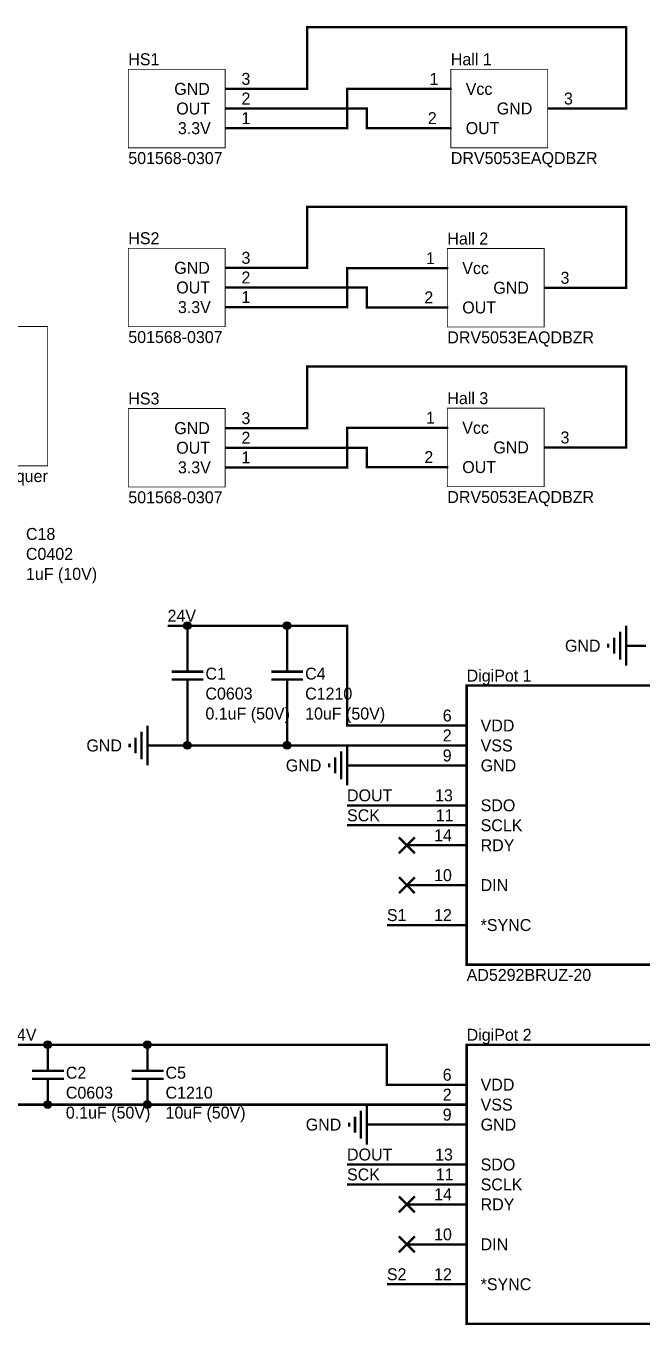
# Model space of a CAD drawing. Header units: millimetres. Extents: x 0 to 32, y 0 to 20.
# Drawn here: x 15.39 to 18.48, y 8.4 to 14.91 of the extents above; entities that cross this region are included whole.
import ezdxf

# ---------------------------------------------------------------- set-up
doc = ezdxf.new("R2010")
doc.units = ezdxf.units.MM
doc.header["$MEASUREMENT"] = 0
doc.layers.add('Sheet', color=255, linetype='Continuous')

msp = doc.modelspace()

# ---------------------------------------------------------------- linework, layer by layer
at = {"layer": 'Sheet'}
for points, const_width in [([(16.6906, 14.5906), (16.8, 14.5906), (16.8, 14.9), (18.4, 14.9), (18.4, 14.4921), (18.3079, 14.4921)], 0.0118), ([(15.9032, 14.689), (16.3889, 14.689), (16.3889, 14.2953), (15.9032, 14.2953), (15.9032, 14.689)], 0.0039), ([(17.5205, 14.689), (18.0062, 14.689), (18.0062, 14.2953), (17.5205, 14.2953), (17.5205, 14.689)], 0.0039), ([(16.3906, 14.5906), (16.6906, 14.5906)], 0.0118), ([(16.6906, 14.3937), (17, 14.3937), (17, 14.5906), (17.2252, 14.5906)], 0.0118), ([(17.5252, 14.5906), (17.2252, 14.5906)], 0.0118), ([(16.3906, 14.4921), (16.6906, 14.4921)], 0.0118), ([(16.6906, 14.4921), (17.1, 14.4921), (17.1, 14.3937), (17.2252, 14.3937)], 0.0118), ([(18.0079, 14.4921), (18.3079, 14.4921)], 0.0118), ([(16.3906, 14.3937), (16.6906, 14.3937)], 0.0118), ([(17.5252, 14.3937), (17.2252, 14.3937)], 0.0118), ([(16.6906, 13.6937), (16.8, 13.6937), (16.8, 14), (18.4, 14), (18.4, 13.5937), (18.2906, 13.5937)], 0.0118), ([(15.9032, 13.7921), (16.3889, 13.7921), (16.3889, 13.3985), (15.9032, 13.3985), (15.9032, 13.7921)], 0.0039), ([(17.5032, 13.7906), (17.9888, 13.7906), (17.9888, 13.3969), (17.5032, 13.3969), (17.5032, 13.7906)], 0.0039), ([(16.3906, 13.6937), (16.6906, 13.6937)], 0.0118), ([(16.6906, 13.4969), (17, 13.4969), (17, 13.6921), (17.2079, 13.6921)], 0.0118), ([(17.5079, 13.6921), (17.2079, 13.6921)], 0.0118), ([(16.3906, 13.5953), (16.6906, 13.5953)], 0.0118), ([(16.6906, 13.5953), (17.1, 13.5953), (17.1, 13.4953), (17.2079, 13.4953)], 0.0118), ([(17.9906, 13.5937), (18.2906, 13.5937)], 0.0118), ([(16.3906, 13.4969), (16.6906, 13.4969)], 0.0118), ([(17.5079, 13.4953), (17.2079, 13.4953)], 0.0118), ([(15.0001, 13.4), (15.4984, 13.4), (15.4984, 12.7017), (15.0001, 12.7017), (15.0001, 13.4)], 0.0039), ([(16.6906, 12.8906), (16.8, 12.8906), (16.8, 13.2), (18.4, 13.2), (18.4, 12.7937), (18.2906, 12.7937)], 0.0118), ([(15.9032, 12.989), (16.3889, 12.989), (16.3889, 12.5954), (15.9032, 12.5954), (15.9032, 12.989)], 0.0039), ([(17.5032, 12.9906), (17.9888, 12.9906), (17.9888, 12.5969), (17.5032, 12.5969), (17.5032, 12.9906)], 0.0039), ([(16.3906, 12.8906), (16.6906, 12.8906)], 0.0118), ([(16.6906, 12.6937), (17, 12.6937), (17, 12.8921), (17.2079, 12.8921)], 0.0118), ([(17.5079, 12.8921), (17.2079, 12.8921)], 0.0118), ([(16.3906, 12.7921), (16.6906, 12.7921)], 0.0118), ([(16.6906, 12.7921), (17.1, 12.7921), (17.1, 12.6953), (17.2079, 12.6953)], 0.0118), ([(17.9906, 12.7937), (18.2906, 12.7937)], 0.0118), ([(16.3906, 12.6937), (16.6906, 12.6937)], 0.0118), ([(17.5079, 12.6953), (17.2079, 12.6953)], 0.0118), ([(17.3, 11.4), (17, 11.4), (17, 11.9), (16.7, 11.9), (16.2, 11.9), (16.1, 11.9)], 0.0118), ([(16.2, 11.8), (16.2, 11.9)], 0.0118), ([(16.7, 11.8), (16.7, 11.9)], 0.0118), ([(18.37, 11.87), (18.37, 11.73)], 0.0118), ([(18.4, 11.9), (18.4, 11.7)], 0.0118), ([(16.2, 11.7), (16.2, 11.8)], 0.0118), ([(16.7, 11.7), (16.7, 11.8)], 0.0118), ([(18.31, 11.81), (18.31, 11.79)], 0.0118), ([(18.34, 11.84), (18.34, 11.76)], 0.0118), ([(18.5, 11.8), (18.4, 11.8)], 0.0118), ([(16.12, 11.67), (16.28, 11.67)], 0.0118), ([(16.2, 11.7), (16.2, 11.67)], 0.0118), ([(16.62, 11.67), (16.78, 11.67)], 0.0118), ([(16.7, 11.7), (16.7, 11.67)], 0.0118), ([(16.28, 11.63), (16.12, 11.63)], 0.0118), ([(16.2, 11.6), (16.2, 11.63)], 0.0118), ([(16.2, 11.6), (16.2, 11.5)], 0.0118), ([(16.78, 11.63), (16.62, 11.63)], 0.0118), ([(16.7, 11.6), (16.7, 11.63)], 0.0118), ([(16.7, 11.6), (16.7, 11.5)], 0.0118), ([(17.6, 11.6), (19.7983, 11.6), (19.7983, 10.2017), (17.6, 10.2017), (17.6, 11.6)], 0.0118), ([(16.2, 11.5), (16.2, 11.3)], 0.0118), ([(16.7, 11.5), (16.7, 11.3)], 0.0118), ([(16, 11.4), (16, 11.2)], 0.0118), ([(17.6, 11.4), (17.3, 11.4)], 0.0118), ([(15.94, 11.34), (15.94, 11.26)], 0.0118), ([(15.97, 11.37), (15.97, 11.23)], 0.0118), ([(15.91, 11.31), (15.91, 11.29)], 0.0118), ([(16.1, 11.3), (16, 11.3)], 0.0118), ([(17.3, 11.3), (16.7, 11.3), (16.2, 11.3), (16.1, 11.3)], 0.0118), ([(16.97, 11.27), (16.97, 11.13)], 0.0118), ([(17, 11.3), (17, 11.1)], 0.0118), ([(17.6, 11.3), (17.3, 11.3)], 0.0118), ([(16.91, 11.21), (16.91, 11.19)], 0.0118), ([(16.94, 11.24), (16.94, 11.16)], 0.0118), ([(17.1, 11.2), (17, 11.2)], 0.0118), ([(17.1, 11.2), (17.3, 11.2)], 0.0118), ([(17.6, 11.2), (17.3, 11.2)], 0.0118), ([(17, 11), (17.3, 11)], 0.0118), ([(17.6, 11), (17.3, 11)], 0.0118), ([(17, 10.9), (17.3, 10.9)], 0.0118), ([(17.6, 10.9), (17.3, 10.9)], 0.0118), ([(17.26, 10.76), (17.34, 10.84)], 0.0118), ([(17.26, 10.84), (17.34, 10.76)], 0.0118), ([(17.6, 10.8), (17.3, 10.8)], 0.0118), ([(17.26, 10.56), (17.34, 10.64)], 0.0118), ([(17.26, 10.64), (17.34, 10.56)], 0.0118), ([(17.6, 10.6), (17.3, 10.6)], 0.0118), ([(17.2, 10.4), (17.3, 10.4)], 0.0118), ([(17.6, 10.4), (17.3, 10.4)], 0.0118), ([(17.3, 9.6), (17.2, 9.6), (17.2, 9.8), (16, 9.8), (15.5, 9.8), (15.3, 9.8)], 0.0118), ([(15.5, 9.7), (15.5, 9.8)], 0.0118), ([(16, 9.7), (16, 9.8)], 0.0118), ([(17.6, 9.8), (19.7983, 9.8), (19.7983, 8.4016), (17.6, 8.4016), (17.6, 9.8)], 0.0118), ([(15.5, 9.7), (15.5, 9.67)], 0.0118), ([(16, 9.7), (16, 9.67)], 0.0118), ([(15.42, 9.67), (15.58, 9.67)], 0.0118), ([(15.58, 9.63), (15.42, 9.63)], 0.0118), ([(15.5, 9.6), (15.5, 9.63)], 0.0118), ([(15.92, 9.67), (16.08, 9.67)], 0.0118), ([(16.08, 9.63), (15.92, 9.63)], 0.0118), ([(16, 9.6), (16, 9.63)], 0.0118), ([(15.5, 9.6), (15.5, 9.5)], 0.0118), ([(16, 9.6), (16, 9.5)], 0.0118), ([(17.6, 9.6), (17.3, 9.6)], 0.0118), ([(17.3, 9.5), (16, 9.5), (15.5, 9.5), (15.3, 9.5)], 0.0118), ([(17.1, 9.5), (17.1, 9.3)], 0.0118), ([(17.6, 9.5), (17.3, 9.5)], 0.0118), ([(17.04, 9.44), (17.04, 9.36)], 0.0118), ([(17.07, 9.47), (17.07, 9.33)], 0.0118), ([(17.01, 9.41), (17.01, 9.39)], 0.0118), ([(17.2, 9.4), (17.1, 9.4)], 0.0118), ([(17.3, 9.4), (17.2, 9.4)], 0.0118), ([(17.6, 9.4), (17.3, 9.4)], 0.0118), ([(17, 9.2), (17.3, 9.2)], 0.0118), ([(17.6, 9.2), (17.3, 9.2)], 0.0118), ([(17, 9.1), (17.3, 9.1)], 0.0118), ([(17.6, 9.1), (17.3, 9.1)], 0.0118), ([(17.26, 8.96), (17.34, 9.04)], 0.0118), ([(17.26, 9.04), (17.34, 8.96)], 0.0118), ([(17.6, 9), (17.3, 9)], 0.0118), ([(17.26, 8.76), (17.34, 8.84)], 0.0118), ([(17.26, 8.84), (17.34, 8.76)], 0.0118), ([(17.6, 8.8), (17.3, 8.8)], 0.0118), ([(17.2, 8.6), (17.3, 8.6)], 0.0118), ([(17.6, 8.6), (17.3, 8.6)], 0.0118)]:
    msp.add_lwpolyline(points, dxfattribs=dict(at, const_width=const_width))
at = {"layer": 'Sheet', "const_width": 0.02}
for points in [[(16.19, 11.9, 1), (16.21, 11.9, 1)], [(16.69, 11.9, 1), (16.71, 11.9, 1)], [(16.19, 11.3, 1), (16.21, 11.3, 1)], [(16.69, 11.3, 1), (16.71, 11.3, 1)], [(15.49, 9.8, 1), (15.51, 9.8, 1)], [(15.99, 9.8, 1), (16.01, 9.8, 1)], [(15.49, 9.5, 1), (15.51, 9.5, 1)], [(15.99, 9.5, 1), (16.01, 9.5, 1)]]:
    msp.add_lwpolyline(points, format="xyb", close=True, dxfattribs=at)
at = {"layer": 'Sheet'}
for centre, major_axis, ratio in [((16.1992, 11.9008), (0.0192, 0), 0.999979), ((16.1992, 11.9008), (0.0192, 0), 0.999979), ((16.1992, 11.9008), (0.0192, 0), 0.999979), ((16.1992, 11.9008), (0.0192, 0), 0.999979), ((16.6991, 11.9008), (0.0192, 0), 0.999979), ((16.6991, 11.9008), (0.0192, 0), 0.999979), ((16.6991, 11.9008), (0.0192, 0), 0.999979), ((16.6991, 11.9008), (0.0192, 0), 0.999979), ((16.1992, 11.3009), (0.0192, 0), 0.99725), ((16.1992, 11.3009), (0.0192, 0), 0.99725), ((16.1992, 11.3009), (0.0192, 0), 0.99725), ((16.1992, 11.3009), (0.0192, 0), 0.99725), ((16.6991, 11.3009), (0.0192, 0), 0.99725), ((16.6991, 11.3009), (0.0192, 0), 0.99725), ((16.6991, 11.3009), (0.0192, 0), 0.99725), ((16.6991, 11.3009), (0.0192, 0), 0.99725), ((15.4991, 9.8008), (0, 0.0192), 0.997333), ((15.4991, 9.8008), (0, 0.0192), 0.997333), ((15.4991, 9.8008), (0, 0.0192), 0.997333), ((15.4991, 9.8008), (0, 0.0192), 0.997333), ((15.4991, 9.8008), (0, 0.0192), 0.997333), ((15.9992, 9.8008), (0.0192, 0), 0.999958), ((15.9992, 9.8008), (0.0192, 0), 0.999958), ((15.9992, 9.8008), (0.0192, 0), 0.999958), ((15.9992, 9.8008), (0.0192, 0), 0.999958), ((15.9992, 9.8008), (0.0192, 0), 0.999958), ((15.4991, 9.5008), (0.0191, 0), 0.999958), ((15.4991, 9.5008), (0.0191, 0), 0.999958), ((15.4991, 9.5008), (0.0191, 0), 0.999958), ((15.4991, 9.5008), (0.0191, 0), 0.999958), ((15.4991, 9.5008), (0.0191, 0), 0.999958), ((15.9992, 9.5008), (0.0192, 0), 0.99725), ((15.9992, 9.5008), (0.0192, 0), 0.99725), ((15.9992, 9.5008), (0.0192, 0), 0.99725), ((15.9992, 9.5008), (0.0192, 0), 0.99725), ((15.9992, 9.5008), (0.0192, 0), 0.99725)]:
    msp.add_ellipse(centre, major_axis=major_axis, ratio=ratio, dxfattribs=at)

# ---------------------------------------------------------------- texts
for s, p in [('HS1', (15.9031, 14.7091)), ('Hall 1', (17.5205, 14.7091)), ('3', (16.4706, 14.6107)), ('1', (17.4135, 14.6107)), ('GND', (16.1336, 14.5607)), ('Vcc', (17.5952, 14.5607)), ('OUT', (16.1436, 14.4623)), ('2', (16.4706, 14.5123)), ('GND', (17.7509, 14.4623)), ('3', (18.0879, 14.5123)), ('1', (16.4706, 14.4139)), ('2', (17.4051, 14.4139)), ('3.3V', (16.1519, 14.3639)), ('OUT', (17.5952, 14.3639)), ('501568-0307', (15.9031, 14.2139)), ('DRV5053EAQDBZR', (17.5205, 14.2139)), ('HS2', (15.9031, 13.8123)), ('Hall 2', (17.5031, 13.8107)), ('3', (16.4706, 13.7139)), ('1', (17.3962, 13.7123)), ('GND', (16.1336, 13.6639)), ('2', (16.4706, 13.6154)), ('Vcc', (17.5779, 13.6623)), ('3', (18.0706, 13.6139)), ('OUT', (16.1436, 13.5654)), ('GND', (17.7336, 13.5639)), ('1', (16.4706, 13.517)), ('2', (17.3878, 13.5154)), ('3.3V', (16.1519, 13.467)), ('OUT', (17.5779, 13.4654)), ('501568-0307', (15.9031, 13.317)), ('DRV5053EAQDBZR', (17.5031, 13.3154)), ('HS3', (15.9031, 13.0091)), ('Hall 3', (17.5031, 13.0107)), ('3', (16.4706, 12.9107)), ('1', (17.3962, 12.9123)), ('GND', (16.1336, 12.8607)), ('Vcc', (17.5779, 12.8623)), ('2', (16.4706, 12.8123)), ('3', (18.0706, 12.8139)), ('OUT', (16.1436, 12.7623)), ('1', (16.4706, 12.7139)), ('2', (17.3878, 12.7154)), ('GND', (17.7336, 12.7639)), ('3.3V', (16.1519, 12.6639)), ('OUT', (17.5779, 12.6654)), ('Magnetorquer', (15, 12.6202)), ('501568-0307', (15.9031, 12.5139)), ('DRV5053EAQDBZR', (17.5031, 12.5154)), ('C18', (15.39, 12.3302)), ('C0402', (15.39, 12.2302)), ('1uF (10V)', (15.39, 12.1302)), ('24V', (16.1, 11.9202)), ('GND', (18.093, 11.7702)), ('C1', (16.29, 11.6302)), ('C4', (16.79, 11.6302)), ('DigiPot 1', (17.6, 11.6202)), ('C0603', (16.29, 11.5302)), ('C1210', (16.79, 11.5302)), ('0.1uF (50V)', (16.29, 11.4302)), ('10uF (50V)', (16.79, 11.4302)), ('6', (17.4799, 11.4202)), ('VDD', (17.67, 11.3702)), ('GND', (15.693, 11.2702)), ('2', (17.4799, 11.3202)), ('VSS', (17.67, 11.2702)), ('9', (17.4799, 11.2202)), ('GND', (16.693, 11.1702)), ('GND', (17.67, 11.1702)), ('DOUT', (17, 11.0202)), ('13', (17.4415, 11.0202)), ('SDO', (17.67, 10.9702)), ('SCK', (17, 10.9202)), ('11', (17.4449, 10.9202)), ('14', (17.4365, 10.8202)), ('SCLK', (17.67, 10.8702)), ('RDY', (17.67, 10.7702)), ('10', (17.4365, 10.6202)), ('DIN', (17.67, 10.5702)), ('S1', (17.2, 10.4202)), ('12', (17.4365, 10.4202)), ('*SYNC', (17.67, 10.3702)), ('AD5292BRUZ-20', (17.6, 10.1202)), ('24V', (15.3, 9.8202)), ('DigiPot 2', (17.6, 9.8202)), ('C2', (15.59, 9.6302)), ('C5', (16.09, 9.6302)), ('6', (17.4799, 9.6202)), ('C0603', (15.59, 9.5302)), ('C1210', (16.09, 9.5302)), ('2', (17.4799, 9.5202)), ('VDD', (17.67, 9.5702)), ('VSS', (17.67, 9.4702)), ('0.1uF (50V)', (15.59, 9.4302)), ('10uF (50V)', (16.09, 9.4302)), ('9', (17.4799, 9.4202)), ('GND', (16.793, 9.3702)), ('GND', (17.67, 9.3702)), ('DOUT', (17, 9.2202)), ('13', (17.4415, 9.2202)), ('SCK', (17, 9.1202)), ('11', (17.4449, 9.1202)), ('SDO', (17.67, 9.1702)), ('SCLK', (17.67, 9.0702)), ('14', (17.4365, 9.0202)), ('RDY', (17.67, 8.9702)), ('10', (17.4365, 8.8202)), ('DIN', (17.67, 8.7702)), ('S2', (17.2, 8.6202)), ('12', (17.4365, 8.6202)), ('*SYNC', (17.67, 8.5702))]:
    msp.add_text(s, height=0.06, dxfattribs=at).set_placement(p)

doc.saveas('drawing.dxf')
